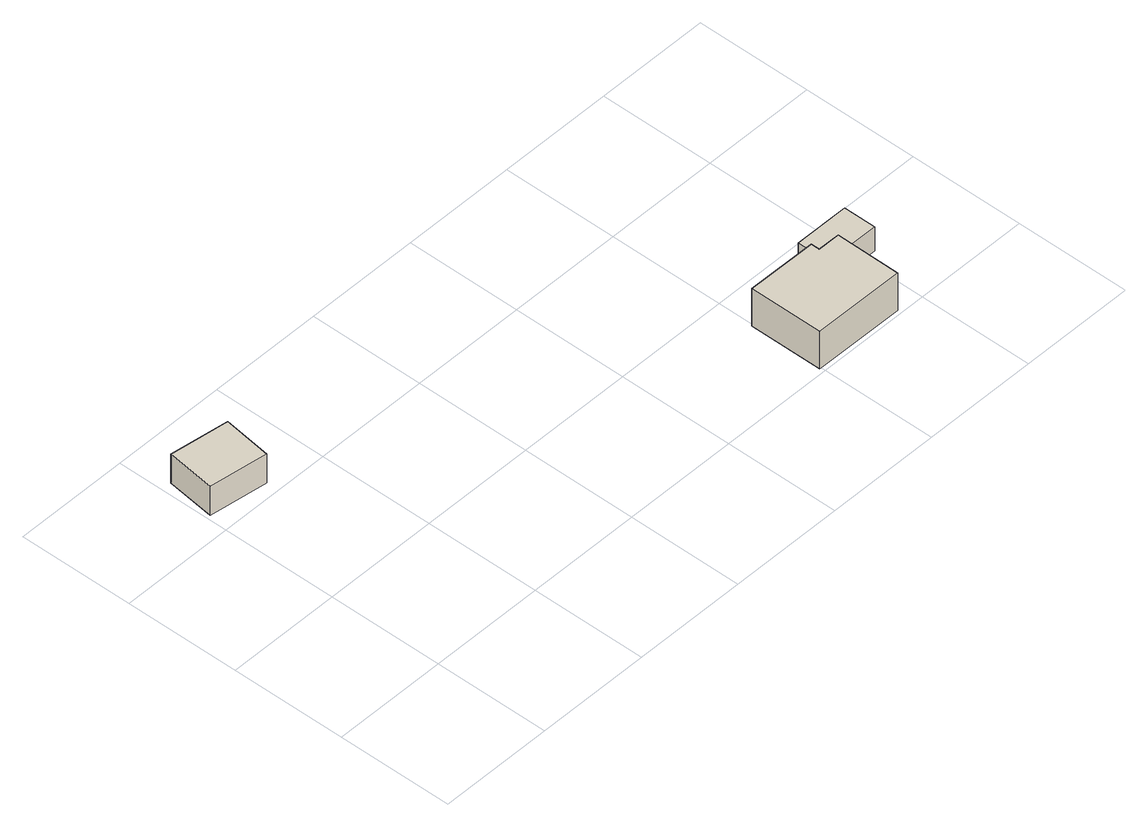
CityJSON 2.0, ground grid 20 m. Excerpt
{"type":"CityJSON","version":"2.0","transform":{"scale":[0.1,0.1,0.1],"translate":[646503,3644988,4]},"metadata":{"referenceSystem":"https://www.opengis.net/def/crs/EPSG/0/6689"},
"CityObjects":{
"building1":{"type":"Building","attributes":{"対照番号":"32058","class":"3001","usage":"411","yearOfConstruction":1995,"measuredHeight":7.5,"storeysAboveGround":2,"storeysBelowGround":0,"RiverFloodingRiskAttribute.description":"1","RiverFloodingRiskAttribute.rank":"1","RiverFloodingRiskAttribute.depth":0.05,"RiverFloodingRiskAttribute.adminType":"1","RiverFloodingRiskAttribute.scale":"1","RiverFloodingRiskAttribute.duration":64.9,"HighTideRiskAttribute.description":"1","HighTideRiskAttribute.rankOrg":"4","HighTideRiskAttribute.depth":2.82,"BuildingDetailAttribute.totalFloorArea":137,"BuildingDetailAttribute.buildingFootprintArea":69,"BuildingDetailAttribute.buildingStructureType":"604","BuildingDetailAttribute.buildingStructureOrgType":"604","BuildingDetailAttribute.urbanPlanType":"21","BuildingDetailAttribute.majorUsage":"411","BuildingDetailAttribute.orgUsage2":"4111","BuildingDetailAttribute.surveyYear":2022,"BuildingIDAttribute.prefecture":"43","BuildingIDAttribute.city":"43206"},"geometry":[{"type":"Solid","lod":"1","boundaries":[[[[0,1,2,3]],[[2,4,5,3]],[[1,6,4,2]],[[0,7,6,1]],[[3,5,7,0]],[[4,6,7,5]]]]}]},
"building2":{"type":"Building","attributes":{"対照番号":"32025","class":"3001","usage":"411","yearOfConstruction":1990,"measuredHeight":9.2,"storeysAboveGround":2,"storeysBelowGround":0,"RiverFloodingRiskAttribute.description":"1","RiverFloodingRiskAttribute.rank":"1","RiverFloodingRiskAttribute.depth":0.08,"RiverFloodingRiskAttribute.adminType":"1","RiverFloodingRiskAttribute.scale":"1","RiverFloodingRiskAttribute.duration":61.8,"HighTideRiskAttribute.description":"1","HighTideRiskAttribute.rankOrg":"4","HighTideRiskAttribute.depth":2.07,"BuildingDetailAttribute.totalFloorArea":180,"BuildingDetailAttribute.buildingFootprintArea":141,"BuildingDetailAttribute.buildingStructureType":"601","BuildingDetailAttribute.buildingStructureOrgType":"601","BuildingDetailAttribute.urbanPlanType":"21","BuildingDetailAttribute.majorUsage":"411","BuildingDetailAttribute.orgUsage2":"4111","BuildingDetailAttribute.surveyYear":2022,"BuildingIDAttribute.prefecture":"43","BuildingIDAttribute.city":"43206"},"geometry":[{"type":"Solid","lod":"1","boundaries":[[[[8,9,10,11,12,13]],[[12,14,15,13]],[[11,16,14,12]],[[10,17,16,11]],[[9,18,17,10]],[[8,19,18,9]],[[13,15,19,8]],[[14,16,17,18,19,15]]]]}]},
"building3":{"type":"Building","attributes":{"対照番号":"32027","class":"3001","usage":"411","yearOfConstruction":1980,"measuredHeight":5.2,"storeysAboveGround":1,"storeysBelowGround":0,"RiverFloodingRiskAttribute.description":"1","RiverFloodingRiskAttribute.rank":"1","RiverFloodingRiskAttribute.depth":0.41,"RiverFloodingRiskAttribute.adminType":"1","RiverFloodingRiskAttribute.scale":"1","RiverFloodingRiskAttribute.duration":61.8,"HighTideRiskAttribute.description":"1","HighTideRiskAttribute.rankOrg":"4","HighTideRiskAttribute.depth":2.73,"BuildingDetailAttribute.totalFloorArea":26,"BuildingDetailAttribute.buildingFootprintArea":26,"BuildingDetailAttribute.buildingStructureType":"601","BuildingDetailAttribute.buildingStructureOrgType":"601","BuildingDetailAttribute.urbanPlanType":"21","BuildingDetailAttribute.majorUsage":"411","BuildingDetailAttribute.orgUsage2":"4111","BuildingDetailAttribute.surveyYear":2022,"BuildingIDAttribute.prefecture":"43","BuildingIDAttribute.city":"43206"},"geometry":[{"type":"Solid","lod":"1","boundaries":[[[[20,21,22,23,24,25,26,27]],[[26,28,29,27]],[[25,30,28,26]],[[24,31,30,25]],[[23,32,31,24]],[[22,33,32,23]],[[21,34,33,22]],[[20,35,34,21]],[[27,29,35,20]],[[28,30,31,32,33,34,35,29]]]]}]}
},
"vertices":[
[107,421,7],[6,435,7],[17,519,7],[119,505,7],[17,519,63],[119,505,63],[6,435,63],[107,421,63],
[917,118,8],[956,118,8],[955,5,8],[795,6,8],[795,134,8],[917,133,8],[795,134,80],[917,133,80],[795,6,80],[955,5,80],[956,118,80],[917,118,80],
[1024,111,5],[958,111,5],[958,119,5],[947,119,5],[947,132,5],[928,132,5],[928,168,5],[1024,168,5],[928,168,52],[1024,168,52],[928,132,52],[947,132,52],[947,119,52],[958,119,52],[958,111,52],[1024,111,52]
]}
